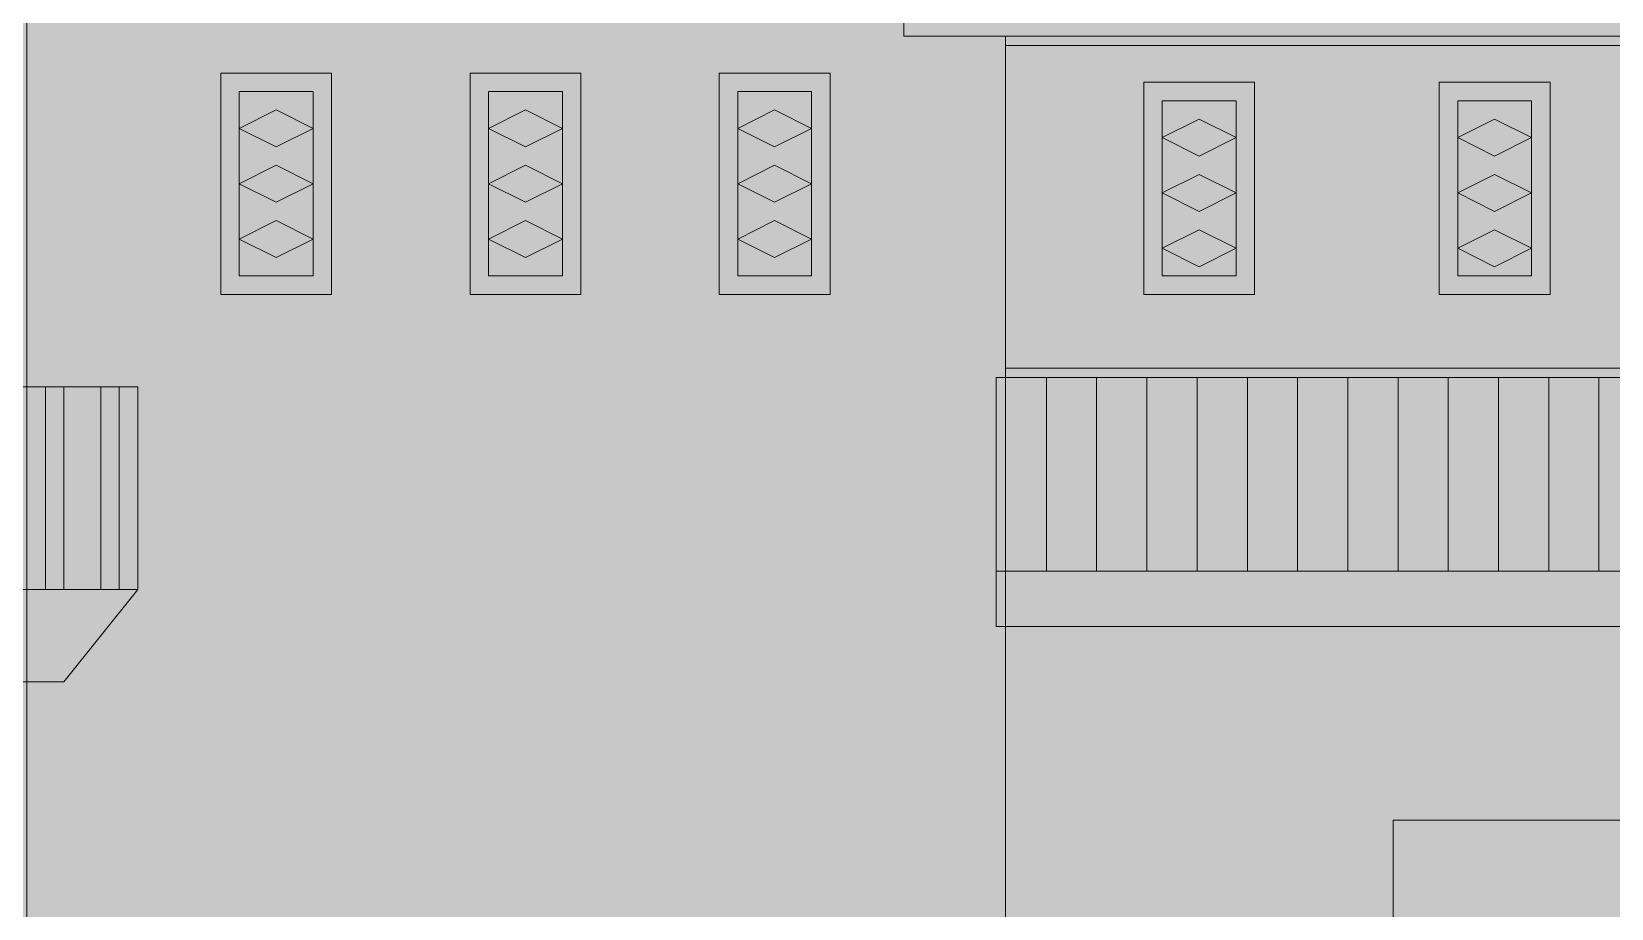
# Model space of a CAD drawing. Extents: x -18 to 1006, y -14 to 799.
# Drawn here: x 593.5 to 764.7, y 404.4 to 499.5 of the extents above; entities that cross this region are included whole.
import ezdxf

# ---------------------------------------------------------------- set-up
doc = ezdxf.new("R2010")
doc.units = 0
for name, color, linetype, lineweight, true_color in [('00_WHITE_BACKGROUND', 7, 'Continuous', 18, 0xffffff), ('01_STRUCTURE', 7, 'Continuous', 18, 0x000000), ('02_CORNICES', 7, 'Continuous', 18, 0x000000), ('03_FRAMES_DOORS', 7, 'Continuous', 18, 0x000000), ('04_GLAZING_SHUTTERS', 7, 'Continuous', 18, 0x000000), ('05_STONE_JOINTS', 7, 'Continuous', 18, 0x000000), ('06_ORNAMENT', 7, 'Continuous', 18, 0x000000)]:
    doc.layers.add(name, color=color, linetype=linetype, lineweight=lineweight, true_color=true_color)

msp = doc.modelspace()

# ---------------------------------------------------------------- linework, layer by layer
at = {"layer": '00_WHITE_BACKGROUND', "color": 7, "lineweight": 18, "true_color": 0xffffff}
msp.add_solid([(-18, -14), (1006, -14), (-18, 799), (1006, 799)], dxfattribs=at)
at = {"layer": '01_STRUCTURE', "color": 7, "lineweight": 18, "true_color": 0x000000}
for points in [[(688, 499), (688, 524), (593, 524), (593, 242), (698, 242), (698, 243), (699, 243), (699, 499)], [(699, 363), (725, 363), (725, 399), (741, 399), (741, 414), (889, 414), (889, 399), (905, 399), (905, 363), (931, 363), (931, 499), (699, 499)]]:
    msp.add_lwpolyline(points, close=True, dxfattribs=at)
at = {"layer": '02_CORNICES', "color": 7, "lineweight": 18, "true_color": 0x000000}
for points in [[(605, 461), (605, 439), (352, 439), (352, 461)], [(605, 461), (605, 439), (586.92857, 439), (586.92857, 461)], [(597, 461), (597, 439), (595, 439), (595, 461)], [(603, 461), (603, 439), (601, 439), (601, 461)], [(932, 462), (932, 441), (698, 441), (698, 462)], [(703.44186, 462), (703.44186, 441), (698, 441), (698, 462)], [(708.88372, 462), (708.88372, 441), (703.44186, 441), (703.44186, 462)], [(714.32558, 462), (714.32558, 441), (708.88372, 441), (708.88372, 462)], [(719.76744, 462), (719.76744, 441), (714.32558, 441), (714.32558, 462)], [(725.2093, 462), (725.2093, 441), (719.76744, 441), (719.76744, 462)], [(730.65116, 462), (730.65116, 441), (725.2093, 441), (725.2093, 462)], [(736.09302, 462), (736.09302, 441), (730.65116, 441), (730.65116, 462)], [(741.53488, 462), (741.53488, 441), (736.09302, 441), (736.09302, 462)], [(746.97674, 462), (746.97674, 441), (741.53488, 441), (741.53488, 462)], [(752.4186, 462), (752.4186, 441), (746.97674, 441), (746.97674, 462)], [(757.86047, 462), (757.86047, 441), (752.4186, 441), (752.4186, 462)], [(763.30233, 462), (763.30233, 441), (757.86047, 441), (757.86047, 462)], [(768.74419, 462), (768.74419, 441), (763.30233, 441), (763.30233, 462)], [(932, 441), (932, 435), (698, 435), (698, 441)], [(352, 439), (605, 439), (597, 429), (352, 429)]]:
    msp.add_lwpolyline(points, close=True, dxfattribs=at)
at = {"layer": '03_FRAMES_DOORS', "color": 7, "lineweight": 18, "true_color": 0x000000}
for points in [[(626, 495), (626, 471), (614, 471), (614, 495)], [(653, 495), (653, 471), (641, 471), (641, 495)], [(680, 495), (680, 471), (668, 471), (668, 495)], [(726, 494), (726, 471), (714, 471), (714, 494)], [(758, 494), (758, 471), (746, 471), (746, 494)]]:
    msp.add_lwpolyline(points, close=True, dxfattribs=at)
at = {"layer": '04_GLAZING_SHUTTERS', "color": 7, "lineweight": 18, "true_color": 0x000000}
for points in [[(624, 493), (624, 473), (616, 473), (616, 493)], [(651, 493), (651, 473), (643, 473), (643, 493)], [(678, 493), (678, 473), (670, 473), (670, 493)], [(724, 492), (724, 473), (716, 473), (716, 492)], [(756, 492), (756, 473), (748, 473), (748, 492)]]:
    msp.add_lwpolyline(points, close=True, dxfattribs=at)
at = {"layer": '05_STONE_JOINTS', "color": 7, "lineweight": 18, "true_color": 0x000000}
for points in [[(699, 498), (931, 498), (931, 499), (699, 499)], [(931, 498), (699, 498), (699, 463), (931, 463)], [(931, 463), (699, 463), (699, 435), (931, 435)], [(699, 435), (699, 396), (725, 396), (725, 399), (741, 399), (741, 414), (889, 414), (889, 399), (905, 399), (905, 396), (931, 396), (931, 435)]]:
    msp.add_lwpolyline(points, close=True, dxfattribs=at)
at = {"layer": '06_ORNAMENT', "color": 7, "lineweight": 18, "true_color": 0x000000}
for points in [[(620, 491), (616, 489), (620, 487), (624, 489)], [(647, 491), (643, 489), (647, 487), (651, 489)], [(674, 491), (670, 489), (674, 487), (678, 489)], [(720, 490), (716, 488), (720, 486), (724, 488)], [(752, 490), (748, 488), (752, 486), (756, 488)], [(620, 485), (616, 483), (620, 481), (624, 483)], [(647, 485), (643, 483), (647, 481), (651, 483)], [(674, 485), (670, 483), (674, 481), (678, 483)], [(720, 484), (716, 482), (720, 480), (724, 482)], [(752, 484), (748, 482), (752, 480), (756, 482)], [(620, 479), (616, 477), (620, 475), (624, 477)], [(647, 479), (643, 477), (647, 475), (651, 477)], [(674, 479), (670, 477), (674, 475), (678, 477)], [(720, 478), (716, 476), (720, 474), (724, 476)], [(752, 478), (748, 476), (752, 474), (756, 476)], [(905, 399), (889, 399), (889, 414), (741, 414), (741, 399), (725, 399), (725, 243), (905, 243)]]:
    msp.add_lwpolyline(points, close=True, dxfattribs=at)

doc.saveas('drawing.dxf')
